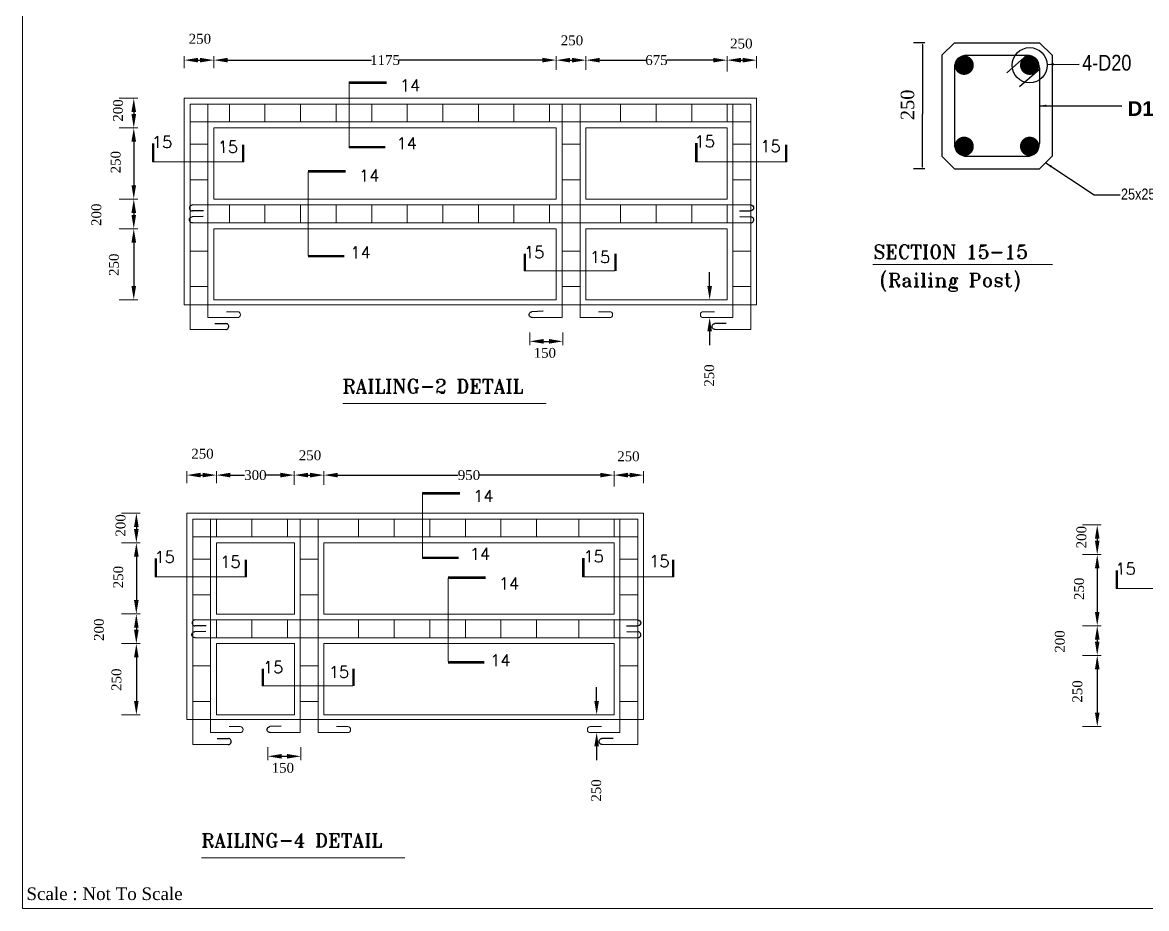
# Model space of a CAD drawing. Extents: x -298162 to 1078160, y -513173 to -216568.
# Drawn here: x 651292 to 679738, y -288827 to -266409 of the extents above; entities that cross this region are included whole.
import ezdxf

# ---------------------------------------------------------------- set-up
doc = ezdxf.new("R2010")
doc.units = 0
doc.header["$MEASUREMENT"] = 0
doc.linetypes.add('ACAD_ISO02W100', pattern=[15, 12, -3])
doc.layers.get('0').update_dxf_attribs({"linetype": 'CONTINUOUS'})
doc.layers.get('DEFPOINTS').update_dxf_attribs({"linetype": 'CONTINUOUS'})
doc.layers.add('doted', color=172, linetype='ACAD_ISO02W100', lineweight=30)
doc.layers.add('LINE', color=7, linetype='CONTINUOUS')
doc.styles.add('BIG', font='ROMANT.SHX')
doc.styles.add('RB', font='sanssb__.ttf')
doc.styles.add('ROMANS', font='romans.shx', dxfattribs={"width": 0.8, "height": 100})
doc.styles.get("Standard").update_dxf_attribs({"font": 'times.ttf', "height": 250})
doc.styles.add('sum', font='arialbd.ttf')
doc.styles.add('TNR', font='times.ttf')
doc.dimstyles.new('3', dxfattribs={"dimtxt": 225, "dimasz": 350, "dimexe": 100, "dimexo": 25, "dimgap": 9, "dimtad": 0, "dimdec": 0, "dimzin": 0, "dimdsep": 46, "dimtxsty": 'Standard', "dimcen": 0, "dimclrt": 256, "dimadec": 0, "dimazin": 0, "dimtfac": 1, "dimtdec": 0, "dimtofl": 0, "dimtmove": 2, "dimatfit": 3, "dimfxl": 1, "dimtolj": 1, "dimtzin": 0, "dimarcsym": 0})
doc.dimstyles.new('ISO-25', dxfattribs={"dimtxt": 2.5, "dimasz": 2.5, "dimexe": 1.25, "dimexo": 0.625, "dimtad": 1, "dimtxsty": 'Standard', "dimcen": 2.5, "dimadec": 0, "dimazin": 0, "dimtfac": 1, "dimtmove": 0, "dimatfit": 3, "dimfxl": 1, "dimarcsym": 0})

# ---------------------------------------------------------------- blocks, each defined once
blk = doc.blocks.new('*D279')
at = {"color": 7, "lineweight": 15}
for p, q in [((653737, -270876), (654209, -270876)), ((653737, -271626), (654209, -271626))]:
    blk.add_line(p, q, dxfattribs=at)
at = {"color": 7, "lineweight": -2}
blk.add_line((654109, -271226), (654109, -271276), dxfattribs=at)
for points in [[(654050, -271226), (654167, -271226), (654109, -270876)], [(654050, -271276), (654167, -271276), (654109, -271626)]]:
    blk.add_solid(points, dxfattribs=at)
at = {"layer": 'DEFPOINTS', "color": 0, "lineweight": -2}
for p in [(653712, -270876), (653712, -271626), (654109, -271626)]:
    blk.add_point(p, dxfattribs=at)
at = {"lineweight": 15, "insert": (653163, -271274), "char_height": 250, "attachment_point": 5, "rotation": 90}
blk.add_mtext('\\A1;200', dxfattribs=at)
blk = doc.blocks.new('ARC')
at = {"color": 6, "linetype": 'Continuous'}
blk.add_line((-46.4, 25), (0.8, 25), dxfattribs=at)
blk.add_arc((0.4, 12.5), 12.5, 268.1217, 88.1217, dxfattribs=at)
blk = doc.blocks.new('*D280')
at = {"color": 7, "lineweight": 15}
for p, q in [((653737, -271626), (654209, -271626)), ((653737, -273426), (654209, -273426))]:
    blk.add_line(p, q, dxfattribs=at)
at = {"color": 7, "lineweight": -2}
blk.add_line((654109, -271976), (654109, -273076), dxfattribs=at)
for points in [[(654050, -271976), (654167, -271976), (654109, -271626)], [(654050, -273076), (654167, -273076), (654109, -273426)]]:
    blk.add_solid(points, dxfattribs=at)
at = {"layer": 'DEFPOINTS', "color": 0, "lineweight": -2}
for p in [(653712, -271626), (653712, -273426), (654109, -273426)]:
    blk.add_point(p, dxfattribs=at)
at = {"lineweight": 15, "insert": (653607, -272539), "char_height": 250, "attachment_point": 5, "rotation": 90}
blk.add_mtext('\\A1;250', dxfattribs=at)
blk = doc.blocks.new('*D281')
at = {"color": 7, "lineweight": -2}
for p, q in [((668682, -273076), (668682, -272726)), ((668682, -274226), (668682, -274576))]:
    blk.add_line(p, q, dxfattribs=at)
at = {"color": 7, "lineweight": 15}
for p, q in [((668550, -273426), (668782, -273426)), ((668550, -273876), (668782, -273876))]:
    blk.add_line(p, q, dxfattribs=at)
at = {"color": 7, "lineweight": -2}
for points in [[(668624, -273076), (668741, -273076), (668682, -273426)], [(668624, -274226), (668741, -274226), (668682, -273876)]]:
    blk.add_solid(points, dxfattribs=at)
at = {"layer": 'DEFPOINTS', "color": 0, "lineweight": -2}
for p in [(668525, -273426), (668525, -273876), (668682, -273876)]:
    blk.add_point(p, dxfattribs=at)
at = {"lineweight": 15, "insert": (668673, -275341), "char_height": 250, "attachment_point": 5, "rotation": 90}
blk.add_mtext('\\A1;250', dxfattribs=at)
blk = doc.blocks.new('*D282')
at = {"color": 7, "lineweight": 15}
for p, q in [((664129, -274249), (664129, -274577)), ((664967, -274249), (664967, -274577))]:
    blk.add_line(p, q, dxfattribs=at)
at = {"color": 7, "lineweight": -2}
blk.add_line((664479, -274477), (664617, -274477), dxfattribs=at)
for points in [[(664479, -274418), (664479, -274535), (664129, -274477)], [(664617, -274418), (664617, -274535), (664967, -274477)]]:
    blk.add_solid(points, dxfattribs=at)
at = {"layer": 'DEFPOINTS', "color": 0, "lineweight": -2}
for p in [(664129, -274224), (664967, -274224), (664967, -274477)]:
    blk.add_point(p, dxfattribs=at)
at = {"lineweight": 15, "insert": (664511, -274770), "char_height": 250, "attachment_point": 5}
blk.add_mtext('\\A1;150', dxfattribs=at)
blk = doc.blocks.new('*D283')
at = {"color": 7, "lineweight": 15}
for p, q in [((656135, -267569), (656135, -267261)), ((664802, -267608), (664802, -267261))]:
    blk.add_line(p, q, dxfattribs=at)
at = {"color": 7, "lineweight": -2}
for p, q in [((656485, -267361), (660124, -267361)), ((664452, -267361), (660813, -267361))]:
    blk.add_line(p, q, dxfattribs=at)
for points in [[(656485, -267303), (656485, -267420), (656135, -267361)], [(664452, -267303), (664452, -267420), (664802, -267361)]]:
    blk.add_solid(points, dxfattribs=at)
at = {"layer": 'DEFPOINTS', "color": 0, "lineweight": -2}
for p in [(664802, -267361), (656135, -267594), (664802, -267633)]:
    blk.add_point(p, dxfattribs=at)
at = {"lineweight": 15, "insert": (660468, -267361), "char_height": 250, "attachment_point": 5}
blk.add_mtext('\\A1;1175', dxfattribs=at)
blk = doc.blocks.new('*D284')
at = {"color": 7, "lineweight": 15}
for p, q in [((653737, -268326), (654209, -268326)), ((653737, -269076), (654209, -269076))]:
    blk.add_line(p, q, dxfattribs=at)
at = {"color": 7, "lineweight": -2}
blk.add_line((654109, -268676), (654109, -268726), dxfattribs=at)
for points in [[(654050, -268676), (654167, -268676), (654109, -268326)], [(654050, -268726), (654167, -268726), (654109, -269076)]]:
    blk.add_solid(points, dxfattribs=at)
at = {"layer": 'DEFPOINTS', "color": 0, "lineweight": -2}
for p in [(653712, -268326), (653712, -269076), (654109, -269076)]:
    blk.add_point(p, dxfattribs=at)
at = {"lineweight": 15, "insert": (653710, -268635), "char_height": 250, "attachment_point": 5, "rotation": 90}
blk.add_mtext('\\A1;200', dxfattribs=at)
blk = doc.blocks.new('*D285')
at = {"color": 7, "lineweight": 15}
for p, q in [((653737, -269076), (654209, -269076)), ((653737, -270876), (654209, -270876))]:
    blk.add_line(p, q, dxfattribs=at)
at = {"color": 7, "lineweight": -2}
blk.add_line((654109, -269426), (654109, -270526), dxfattribs=at)
for points in [[(654050, -269426), (654167, -269426), (654109, -269076)], [(654050, -270526), (654167, -270526), (654109, -270876)]]:
    blk.add_solid(points, dxfattribs=at)
at = {"layer": 'DEFPOINTS', "color": 0, "lineweight": -2}
for p in [(653712, -269076), (653712, -270876), (654109, -270876)]:
    blk.add_point(p, dxfattribs=at)
at = {"lineweight": 15, "insert": (653651, -269943), "char_height": 250, "attachment_point": 5, "rotation": 90}
blk.add_mtext('\\A1;250', dxfattribs=at)
blk = doc.blocks.new('*D286')
at = {"color": 7, "lineweight": 15}
for p, q in [((655385, -267569), (655385, -267261)), ((656135, -267569), (656135, -267261))]:
    blk.add_line(p, q, dxfattribs=at)
at = {"color": 7, "lineweight": -2}
blk.add_line((655735, -267361), (655785, -267361), dxfattribs=at)
for points in [[(655735, -267303), (655735, -267420), (655385, -267361)], [(655785, -267303), (655785, -267420), (656135, -267361)]]:
    blk.add_solid(points, dxfattribs=at)
at = {"layer": 'DEFPOINTS', "color": 0, "lineweight": -2}
for p in [(656135, -267361), (655385, -267594), (656135, -267594)]:
    blk.add_point(p, dxfattribs=at)
at = {"lineweight": 15, "insert": (655782, -266823), "char_height": 250, "attachment_point": 5}
blk.add_mtext('\\A1;250', dxfattribs=at)
blk = doc.blocks.new('*D287')
at = {"color": 7, "lineweight": 15}
for p, q in [((669122, -267569), (669122, -267262)), ((669872, -267569), (669872, -267262))]:
    blk.add_line(p, q, dxfattribs=at)
at = {"color": 7, "lineweight": -2}
blk.add_line((669472, -267362), (669522, -267362), dxfattribs=at)
for points in [[(669472, -267304), (669472, -267421), (669122, -267362)], [(669522, -267304), (669522, -267421), (669872, -267362)]]:
    blk.add_solid(points, dxfattribs=at)
at = {"layer": 'DEFPOINTS', "color": 0, "lineweight": -2}
for p in [(669872, -267362), (669122, -267594), (669872, -267594)]:
    blk.add_point(p, dxfattribs=at)
at = {"lineweight": 15, "insert": (669485, -266944), "char_height": 250, "attachment_point": 5}
blk.add_mtext('\\A1;250', dxfattribs=at)
blk = doc.blocks.new('*D288')
at = {"color": 7, "lineweight": 15}
for p, q in [((665552, -267608), (665552, -267262)), ((669122, -267648), (669122, -267262))]:
    blk.add_line(p, q, dxfattribs=at)
at = {"color": 7, "lineweight": -2}
for p, q in [((665902, -267362), (667071, -267362)), ((668772, -267362), (667603, -267362))]:
    blk.add_line(p, q, dxfattribs=at)
for points in [[(665902, -267304), (665902, -267421), (665552, -267362)], [(668772, -267304), (668772, -267421), (669122, -267362)]]:
    blk.add_solid(points, dxfattribs=at)
at = {"layer": 'DEFPOINTS', "color": 0, "lineweight": -2}
for p in [(669122, -267362), (665552, -267633), (669122, -267673)]:
    blk.add_point(p, dxfattribs=at)
at = {"lineweight": 15, "insert": (667337, -267362), "char_height": 250, "attachment_point": 5}
blk.add_mtext('\\A1;675', dxfattribs=at)
blk = doc.blocks.new('*D289')
at = {"color": 7, "lineweight": 15}
for p, q in [((664802, -267608), (664802, -267262)), ((665552, -267608), (665552, -267262))]:
    blk.add_line(p, q, dxfattribs=at)
at = {"color": 7, "lineweight": -2}
blk.add_line((665152, -267362), (665202, -267362), dxfattribs=at)
for points in [[(665152, -267304), (665152, -267421), (664802, -267362)], [(665202, -267304), (665202, -267421), (665552, -267362)]]:
    blk.add_solid(points, dxfattribs=at)
at = {"layer": 'DEFPOINTS', "color": 0, "lineweight": -2}
for p in [(665552, -267362), (664802, -267633), (665552, -267633)]:
    blk.add_point(p, dxfattribs=at)
at = {"lineweight": 15, "insert": (665199, -266863), "char_height": 250, "attachment_point": 5}
blk.add_mtext('\\A1;250', dxfattribs=at)
blk = doc.blocks.new('*D311')
at = {"color": 7, "lineweight": 15}
for p, q in [((678119, -281673), (678591, -281673)), ((678119, -282423), (678591, -282423))]:
    blk.add_line(p, q, dxfattribs=at)
at = {"color": 7, "lineweight": -2}
blk.add_line((678491, -282023), (678491, -282073), dxfattribs=at)
for points in [[(678433, -282023), (678549, -282023), (678491, -281673)], [(678433, -282073), (678549, -282073), (678491, -282423)]]:
    blk.add_solid(points, dxfattribs=at)
at = {"layer": 'DEFPOINTS', "color": 0, "lineweight": -2}
for p in [(678094, -281673), (678094, -282423), (678491, -282423)]:
    blk.add_point(p, dxfattribs=at)
at = {"lineweight": 15, "insert": (677545, -282070), "char_height": 250, "attachment_point": 5, "rotation": 90}
blk.add_mtext('\\A1;200', dxfattribs=at)
blk = doc.blocks.new('*D312')
at = {"color": 7, "lineweight": 15}
for p, q in [((678119, -282423), (678591, -282423)), ((678119, -284223), (678591, -284223))]:
    blk.add_line(p, q, dxfattribs=at)
at = {"color": 7, "lineweight": -2}
blk.add_line((678491, -282773), (678491, -283873), dxfattribs=at)
for points in [[(678433, -282773), (678549, -282773), (678491, -282423)], [(678433, -283873), (678549, -283873), (678491, -284223)]]:
    blk.add_solid(points, dxfattribs=at)
at = {"layer": 'DEFPOINTS', "color": 0, "lineweight": -2}
for p in [(678094, -282423), (678094, -284223), (678491, -284223)]:
    blk.add_point(p, dxfattribs=at)
at = {"lineweight": 15, "insert": (677990, -283335), "char_height": 250, "attachment_point": 5, "rotation": 90}
blk.add_mtext('\\A1;250', dxfattribs=at)
blk = doc.blocks.new('*D316')
at = {"color": 7, "lineweight": 15}
for p, q in [((678119, -279123), (678591, -279123)), ((678119, -279873), (678591, -279873))]:
    blk.add_line(p, q, dxfattribs=at)
at = {"color": 7, "lineweight": -2}
blk.add_line((678491, -279473), (678491, -279523), dxfattribs=at)
for points in [[(678433, -279473), (678549, -279473), (678491, -279123)], [(678433, -279523), (678549, -279523), (678491, -279873)]]:
    blk.add_solid(points, dxfattribs=at)
at = {"layer": 'DEFPOINTS', "color": 0, "lineweight": -2}
for p in [(678094, -279123), (678094, -279873), (678491, -279873)]:
    blk.add_point(p, dxfattribs=at)
at = {"lineweight": 15, "insert": (678092, -279431), "char_height": 250, "attachment_point": 5, "rotation": 90}
blk.add_mtext('\\A1;200', dxfattribs=at)
blk = doc.blocks.new('*D317')
at = {"color": 7, "lineweight": 15}
for p, q in [((678119, -279873), (678591, -279873)), ((678119, -281673), (678591, -281673))]:
    blk.add_line(p, q, dxfattribs=at)
at = {"color": 7, "lineweight": -2}
blk.add_line((678491, -280223), (678491, -281323), dxfattribs=at)
for points in [[(678433, -280223), (678549, -280223), (678491, -279873)], [(678433, -281323), (678549, -281323), (678491, -281673)]]:
    blk.add_solid(points, dxfattribs=at)
at = {"layer": 'DEFPOINTS', "color": 0, "lineweight": -2}
for p in [(678094, -279873), (678094, -281673), (678491, -281673)]:
    blk.add_point(p, dxfattribs=at)
at = {"lineweight": 15, "insert": (678034, -280739), "char_height": 250, "attachment_point": 5, "rotation": 90}
blk.add_mtext('\\A1;250', dxfattribs=at)
blk = doc.blocks.new('*D527')
at = {"color": 7, "lineweight": 15}
for p, q in [((653802, -281375), (654274, -281375)), ((653802, -282125), (654274, -282125))]:
    blk.add_line(p, q, dxfattribs=at)
at = {"color": 7, "lineweight": -2}
blk.add_line((654174, -281725), (654174, -281775), dxfattribs=at)
for points in [[(654115, -281725), (654232, -281725), (654174, -281375)], [(654115, -281775), (654232, -281775), (654174, -282125)]]:
    blk.add_solid(points, dxfattribs=at)
at = {"layer": 'DEFPOINTS', "color": 0, "lineweight": -2}
for p in [(653777, -281375), (653777, -282125), (654174, -282125)]:
    blk.add_point(p, dxfattribs=at)
at = {"lineweight": 15, "insert": (653228, -281773), "char_height": 250, "attachment_point": 5, "rotation": 90}
blk.add_mtext('\\A1;200', dxfattribs=at)
blk = doc.blocks.new('*D528')
at = {"color": 7, "lineweight": 15}
for p, q in [((653802, -282125), (654274, -282125)), ((653802, -283925), (654274, -283925))]:
    blk.add_line(p, q, dxfattribs=at)
at = {"color": 7, "lineweight": -2}
blk.add_line((654174, -282475), (654174, -283575), dxfattribs=at)
for points in [[(654115, -282475), (654232, -282475), (654174, -282125)], [(654115, -283575), (654232, -283575), (654174, -283925)]]:
    blk.add_solid(points, dxfattribs=at)
at = {"layer": 'DEFPOINTS', "color": 0, "lineweight": -2}
for p in [(653777, -282125), (653777, -283925), (654174, -283925)]:
    blk.add_point(p, dxfattribs=at)
at = {"lineweight": 15, "insert": (653672, -283038), "char_height": 250, "attachment_point": 5, "rotation": 90}
blk.add_mtext('\\A1;250', dxfattribs=at)
blk = doc.blocks.new('*D529')
at = {"color": 7, "lineweight": -2}
for p, q in [((665822, -283575), (665822, -283225)), ((665822, -284725), (665822, -285075))]:
    blk.add_line(p, q, dxfattribs=at)
at = {"color": 7, "lineweight": 15}
for p, q in [((665690, -283925), (665922, -283925)), ((665690, -284375), (665922, -284375))]:
    blk.add_line(p, q, dxfattribs=at)
at = {"color": 7, "lineweight": -2}
for points in [[(665764, -283575), (665881, -283575), (665822, -283925)], [(665764, -284725), (665881, -284725), (665822, -284375)]]:
    blk.add_solid(points, dxfattribs=at)
at = {"layer": 'DEFPOINTS', "color": 0, "lineweight": -2}
for p in [(665665, -283925), (665665, -284375), (665822, -284375)]:
    blk.add_point(p, dxfattribs=at)
at = {"lineweight": 15, "insert": (665813, -285840), "char_height": 250, "attachment_point": 5, "rotation": 90}
blk.add_mtext('\\A1;250', dxfattribs=at)
blk = doc.blocks.new('*D530')
at = {"color": 7, "lineweight": 15}
for p, q in [((657499, -284748), (657499, -285076)), ((658337, -284748), (658337, -285076))]:
    blk.add_line(p, q, dxfattribs=at)
at = {"color": 7, "lineweight": -2}
blk.add_line((657849, -284976), (657987, -284976), dxfattribs=at)
for points in [[(657849, -284918), (657849, -285034), (657499, -284976)], [(657987, -284918), (657987, -285034), (658337, -284976)]]:
    blk.add_solid(points, dxfattribs=at)
at = {"layer": 'DEFPOINTS', "color": 0, "lineweight": -2}
for p in [(657499, -284723), (658337, -284723), (658337, -284976)]:
    blk.add_point(p, dxfattribs=at)
at = {"lineweight": 15, "insert": (657881, -285269), "char_height": 250, "attachment_point": 5}
blk.add_mtext('\\A1;150', dxfattribs=at)
blk = doc.blocks.new('*D531')
at = {"color": 7, "lineweight": 15}
for p, q in [((656200, -278043), (656200, -277761)), ((658172, -278107), (658172, -277761))]:
    blk.add_line(p, q, dxfattribs=at)
at = {"color": 7, "lineweight": -2}
for p, q in [((656550, -277861), (656914, -277861)), ((657822, -277861), (657458, -277861))]:
    blk.add_line(p, q, dxfattribs=at)
for points in [[(656550, -277802), (656550, -277919), (656200, -277861)], [(657822, -277802), (657822, -277919), (658172, -277861)]]:
    blk.add_solid(points, dxfattribs=at)
at = {"layer": 'DEFPOINTS', "color": 0, "lineweight": -2}
for p in [(658172, -277861), (656200, -278068), (658172, -278132)]:
    blk.add_point(p, dxfattribs=at)
at = {"lineweight": 15, "insert": (657186, -277861), "char_height": 250, "attachment_point": 5}
blk.add_mtext('\\A1;300', dxfattribs=at)
blk = doc.blocks.new('*D532')
at = {"color": 7, "lineweight": 15}
for p, q in [((653802, -278825), (654274, -278825)), ((653802, -279575), (654274, -279575))]:
    blk.add_line(p, q, dxfattribs=at)
at = {"color": 7, "lineweight": -2}
blk.add_line((654174, -279175), (654174, -279225), dxfattribs=at)
for points in [[(654115, -279175), (654232, -279175), (654174, -278825)], [(654115, -279225), (654232, -279225), (654174, -279575)]]:
    blk.add_solid(points, dxfattribs=at)
at = {"layer": 'DEFPOINTS', "color": 0, "lineweight": -2}
for p in [(653777, -278825), (653777, -279575), (654174, -279575)]:
    blk.add_point(p, dxfattribs=at)
at = {"lineweight": 15, "insert": (653775, -279134), "char_height": 250, "attachment_point": 5, "rotation": 90}
blk.add_mtext('\\A1;200', dxfattribs=at)
blk = doc.blocks.new('*D533')
at = {"color": 7, "lineweight": 15}
for p, q in [((653802, -279575), (654274, -279575)), ((653802, -281375), (654274, -281375))]:
    blk.add_line(p, q, dxfattribs=at)
at = {"color": 7, "lineweight": -2}
blk.add_line((654174, -279925), (654174, -281025), dxfattribs=at)
for points in [[(654115, -279925), (654232, -279925), (654174, -279575)], [(654115, -281025), (654232, -281025), (654174, -281375)]]:
    blk.add_solid(points, dxfattribs=at)
at = {"layer": 'DEFPOINTS', "color": 0, "lineweight": -2}
for p in [(653777, -279575), (653777, -281375), (654174, -281375)]:
    blk.add_point(p, dxfattribs=at)
at = {"lineweight": 15, "insert": (653717, -280442), "char_height": 250, "attachment_point": 5, "rotation": 90}
blk.add_mtext('\\A1;250', dxfattribs=at)
blk = doc.blocks.new('*D534')
at = {"color": 7, "lineweight": 15}
for p, q in [((655450, -278068), (655450, -277761)), ((656200, -278068), (656200, -277761))]:
    blk.add_line(p, q, dxfattribs=at)
at = {"color": 7, "lineweight": -2}
blk.add_line((655800, -277861), (655850, -277861), dxfattribs=at)
for points in [[(655800, -277802), (655800, -277919), (655450, -277861)], [(655850, -277802), (655850, -277919), (656200, -277861)]]:
    blk.add_solid(points, dxfattribs=at)
at = {"layer": 'DEFPOINTS', "color": 0, "lineweight": -2}
for p in [(656200, -277861), (655450, -278093), (656200, -278093)]:
    blk.add_point(p, dxfattribs=at)
at = {"lineweight": 15, "insert": (655847, -277322), "char_height": 250, "attachment_point": 5}
blk.add_mtext('\\A1;250', dxfattribs=at)
blk = doc.blocks.new('*D535')
at = {"color": 7, "lineweight": 15}
for p, q in [((666262, -278068), (666262, -277762)), ((667012, -278068), (667012, -277762))]:
    blk.add_line(p, q, dxfattribs=at)
at = {"color": 7, "lineweight": -2}
blk.add_line((666612, -277862), (666662, -277862), dxfattribs=at)
for points in [[(666612, -277803), (666612, -277920), (666262, -277862)], [(666662, -277803), (666662, -277920), (667012, -277862)]]:
    blk.add_solid(points, dxfattribs=at)
at = {"layer": 'DEFPOINTS', "color": 0, "lineweight": -2}
for p in [(667012, -277862), (666262, -278093), (667012, -278093)]:
    blk.add_point(p, dxfattribs=at)
at = {"lineweight": 15, "insert": (666626, -277387), "char_height": 250, "attachment_point": 5}
blk.add_mtext('\\A1;250', dxfattribs=at)
blk = doc.blocks.new('*D536')
at = {"color": 7, "lineweight": 15}
for p, q in [((658922, -278107), (658922, -277762)), ((666262, -278147), (666262, -277762))]:
    blk.add_line(p, q, dxfattribs=at)
at = {"color": 7, "lineweight": -2}
for p, q in [((659272, -277862), (662320, -277862)), ((665912, -277862), (662864, -277862))]:
    blk.add_line(p, q, dxfattribs=at)
for points in [[(659272, -277803), (659272, -277920), (658922, -277862)], [(665912, -277803), (665912, -277920), (666262, -277862)]]:
    blk.add_solid(points, dxfattribs=at)
at = {"layer": 'DEFPOINTS', "color": 0, "lineweight": -2}
for p in [(666262, -277862), (658922, -278132), (666262, -278172)]:
    blk.add_point(p, dxfattribs=at)
at = {"lineweight": 15, "insert": (662592, -277862), "char_height": 250, "attachment_point": 5}
blk.add_mtext('\\A1;950', dxfattribs=at)
blk = doc.blocks.new('*D537')
at = {"color": 7, "lineweight": 15}
for p, q in [((658172, -278107), (658172, -277762)), ((658922, -278107), (658922, -277762))]:
    blk.add_line(p, q, dxfattribs=at)
at = {"color": 7, "lineweight": -2}
blk.add_line((658522, -277862), (658572, -277862), dxfattribs=at)
for points in [[(658522, -277803), (658522, -277920), (658172, -277862)], [(658572, -277803), (658572, -277920), (658922, -277862)]]:
    blk.add_solid(points, dxfattribs=at)
at = {"layer": 'DEFPOINTS', "color": 0, "lineweight": -2}
for p in [(658922, -277862), (658172, -278132), (658922, -278132)]:
    blk.add_point(p, dxfattribs=at)
at = {"lineweight": 15, "insert": (658569, -277362), "char_height": 250, "attachment_point": 5}
blk.add_mtext('\\A1;250', dxfattribs=at)

msp = doc.modelspace()

# ---------------------------------------------------------------- linework, layer by layer
at = {"color": 0, "linetype": 'ByBlock', "lineweight": -2}
for p, q in [((674127.089, -266919.679), (673840.137, -266919.679)), ((674071.55, -266965.962), (674071.55, -268729.437)), ((674556.306, -267239.028), (674875.655, -266919.679)), ((674875.655, -266919.679), (677031.262, -266919.679)), ((677031.262, -266919.679), (677350.611, -267239.028)), ((674556.306, -267239.028), (674556.306, -269793.822)), ((675195.004, -267239.028), (676711.913, -267239.028)), ((676711.913, -267239.028), (676200.614, -267679.769)), ((677350.611, -267239.028), (677350.611, -269793.822)), ((674875.655, -267558.378), (674875.655, -269474.473)), ((677031.262, -267599.931), (676519.963, -268040.672)), ((677031.262, -267558.378), (677031.262, -269474.473)), ((674071.55, -270066.889), (674071.55, -268729.437)), ((674556.306, -269793.822), (674875.655, -270113.172)), ((675195.004, -269793.822), (676711.913, -269793.822)), ((677031.262, -270113.172), (677350.611, -269793.822)), ((674127.089, -270113.172), (673840.137, -270113.172)), ((674875.655, -270113.172), (677031.262, -270113.172))]:
    msp.add_line(p, q, dxfattribs=at)
at = {"color": 0, "lineweight": 15}
for p, q in [((659559.19, -269580.209), (659559.19, -267914.797)), ((659559.19, -267914.797), (660506.037, -267914.797)), ((659559.19, -267920.797), (660506.037, -267920.797)), ((659559.19, -267926.797), (660506.037, -267926.797)), ((659559.19, -267926.797), (660506.037, -267926.797)), ((659559.19, -267926.797), (660506.037, -267926.797)), ((659559.19, -267926.797), (660506.037, -267926.797)), ((659559.19, -267932.797), (660506.037, -267932.797)), ((659559.19, -267932.797), (660506.037, -267932.797)), ((659559.19, -267932.797), (660506.037, -267932.797)), ((659559.19, -267938.797), (660506.037, -267938.797)), ((659559.19, -267944.797), (660506.037, -267944.797)), ((659559.19, -267944.797), (660506.037, -267944.797)), ((659559.19, -267950.797), (660506.037, -267950.797)), ((659559.19, -267950.797), (660506.037, -267950.797)), ((659559.19, -267950.797), (660506.037, -267950.797)), ((659559.19, -267956.797), (660506.037, -267956.797)), ((655384.894, -273549.392), (655384.894, -268326.392)), ((655384.894, -268326.392), (669871.894, -268326.392)), ((655534.894, -274176.392), (655534.894, -268476.392)), ((655534.894, -268476.392), (669721.894, -268476.392)), ((655984.894, -273876.392), (655984.894, -268476.392)), ((656529.711, -268926.392), (656529.711, -268476.392)), ((657429.711, -268926.392), (657429.711, -268476.392)), ((658329.711, -268926.392), (658329.711, -268476.392)), ((659229.711, -268926.392), (659229.711, -268476.392)), ((660129.711, -268926.392), (660129.711, -268476.392)), ((661029.711, -268926.392), (661029.711, -268476.392)), ((661929.711, -268926.392), (661929.711, -268476.392)), ((662829.711, -268926.392), (662829.711, -268476.392)), ((663729.711, -268926.392), (663729.711, -268476.392)), ((664629.711, -268926.392), (664629.711, -268476.392)), ((664951.894, -273876.392), (664951.894, -268476.392)), ((665401.894, -273876.392), (665401.894, -268476.392)), ((666429.711, -268926.392), (666429.711, -268476.392)), ((667329.711, -268926.392), (667329.711, -268476.392)), ((668229.711, -268926.392), (668229.711, -268476.392)), ((669129.711, -268926.392), (669129.711, -268476.392)), ((669271.894, -273876.392), (669271.894, -268476.392)), ((669721.894, -274179.259), (669721.894, -268476.392)), ((669871.894, -273549.392), (669871.894, -268326.392)), ((655534.894, -268926.392), (669721.894, -268926.392)), ((656134.894, -269076.392), (664801.894, -269076.392)), ((656134.894, -270876.392), (656134.894, -269076.392)), ((664801.894, -270876.392), (664801.894, -269076.392)), ((665551.894, -269076.392), (669121.894, -269076.392)), ((665551.894, -270876.392), (665551.894, -269076.392)), ((669121.894, -270876.392), (669121.894, -269076.392)), ((654583.788, -269934.235), (654583.788, -269474.888)), ((654595.788, -269934.235), (654595.788, -269474.888)), ((654595.788, -269934.235), (654595.788, -269474.888)), ((654607.788, -269934.235), (654607.788, -269474.888)), ((654607.788, -269934.235), (654607.788, -269474.888)), ((654607.788, -269934.235), (654607.788, -269474.888)), ((654607.788, -269934.235), (654607.788, -269474.888)), ((654607.788, -269934.235), (654607.788, -269474.888)), ((654619.788, -269934.235), (654619.788, -269474.888)), ((655534.894, -269491.363), (655984.894, -269491.363)), ((656862.16, -269934.235), (656862.16, -269502.63)), ((656874.16, -269934.235), (656874.16, -269502.63)), ((656886.16, -269934.235), (656886.16, -269502.63)), ((656898.16, -269934.235), (656898.16, -269502.63)), ((659559.19, -269544.209), (660469.619, -269544.209)), ((659559.19, -269550.209), (660469.619, -269550.209)), ((659559.19, -269556.209), (660469.619, -269556.209)), ((659559.19, -269562.209), (660469.619, -269562.209)), ((659559.19, -269568.209), (660469.619, -269568.209)), ((659559.19, -269574.209), (660469.619, -269574.209)), ((659559.19, -269580.209), (660469.619, -269580.209)), ((664951.894, -269491.363), (665401.894, -269491.363)), ((668328.597, -269934.235), (668328.597, -269459.47)), ((668340.597, -269934.235), (668340.597, -269459.47)), ((668340.597, -269934.235), (668340.597, -269459.47)), ((668352.597, -269934.235), (668352.597, -269459.47)), ((668352.597, -269934.235), (668352.597, -269459.47)), ((668352.597, -269934.235), (668352.597, -269459.47)), ((668352.597, -269934.235), (668352.597, -269459.47)), ((668352.597, -269934.235), (668352.597, -269459.47)), ((668364.597, -269934.235), (668364.597, -269459.47)), ((669271.894, -269491.363), (669721.894, -269491.363)), ((670599.16, -269934.235), (670599.16, -269502.63)), ((670611.16, -269934.235), (670611.16, -269502.63)), ((670623.16, -269934.235), (670623.16, -269502.63)), ((670635.16, -269934.235), (670635.16, -269502.63)), ((654583.788, -269934.235), (656898.16, -269934.235)), ((668328.597, -269934.235), (670635.16, -269934.235)), ((658523.967, -270155.291), (659470.813, -270155.291)), ((658523.967, -270161.291), (659470.813, -270161.291)), ((658523.967, -270167.291), (659470.813, -270167.291)), ((658523.967, -270167.291), (659470.813, -270167.291)), ((658523.967, -270167.291), (659470.813, -270167.291)), ((658523.967, -270167.291), (659470.813, -270167.291)), ((658523.967, -270173.291), (659470.813, -270173.291)), ((658523.967, -270173.291), (659470.813, -270173.291)), ((658523.967, -270173.291), (659470.813, -270173.291)), ((658523.967, -270179.291), (659470.813, -270179.291)), ((658523.967, -270185.291), (659470.813, -270185.291)), ((658523.967, -270185.291), (659470.813, -270185.291)), ((658523.967, -272301.4), (658523.967, -270191.291)), ((658523.967, -270191.291), (659470.813, -270191.291)), ((658523.967, -270191.291), (659470.813, -270191.291)), ((658523.967, -270191.291), (659470.813, -270191.291)), ((658523.967, -270197.291), (659470.813, -270197.291)), ((655534.894, -270391.363), (655984.894, -270391.363)), ((664951.894, -270391.363), (665401.894, -270391.363)), ((669271.894, -270391.363), (669721.894, -270391.363)), ((655592.698, -271026.392), (669721.894, -271026.392)), ((655617.974, -271026.392), (669721.894, -271026.392)), ((656134.894, -270876.392), (664801.894, -270876.392)), ((656134.894, -270876.392), (662253.394, -270876.392)), ((656134.894, -270876.392), (662253.394, -270876.392)), ((656529.711, -271476.392), (656529.711, -271026.392)), ((657429.711, -271476.392), (657429.711, -271026.392)), ((658329.711, -271476.392), (658329.711, -271026.392)), ((659229.711, -271476.392), (659229.711, -271026.392)), ((660129.711, -271476.392), (660129.711, -271026.392)), ((661029.711, -271476.392), (661029.711, -271026.392)), ((661929.711, -271476.392), (661929.711, -271026.392)), ((662829.711, -271476.392), (662829.711, -271026.392)), ((663003.394, -270876.392), (664801.894, -270876.392)), ((663729.711, -271476.392), (663729.711, -271026.392)), ((664629.711, -271476.392), (664629.711, -271026.392)), ((665551.894, -270876.392), (669121.894, -270876.392)), ((665551.894, -270876.392), (669121.894, -270876.392)), ((666429.711, -271476.392), (666429.711, -271026.392)), ((667329.711, -271476.392), (667329.711, -271026.392)), ((668229.711, -271476.392), (668229.711, -271026.392)), ((669129.711, -271476.392), (669129.711, -271026.392)), ((655594.912, -271476.392), (669721.894, -271476.392)), ((655644.019, -271476.392), (669721.894, -271476.392)), ((656134.894, -271626.392), (664801.894, -271626.392)), ((656134.894, -273426.392), (656134.894, -271626.392)), ((664801.894, -273426.392), (664801.894, -271626.392)), ((665551.894, -271626.392), (669121.894, -271626.392)), ((665551.894, -273426.392), (665551.894, -271626.392)), ((669121.894, -273426.392), (669121.894, -271626.392)), ((655534.894, -272191.363), (655984.894, -272191.363)), ((664951.894, -272191.363), (665401.894, -272191.363)), ((669271.894, -272191.363), (669721.894, -272191.363)), ((658523.967, -272301.4), (659434.396, -272301.4)), ((658523.967, -272307.4), (659434.396, -272307.4)), ((658523.967, -272313.4), (659434.396, -272313.4)), ((658523.967, -272319.4), (659434.396, -272319.4)), ((658523.967, -272325.4), (659434.396, -272325.4)), ((658523.967, -272331.4), (659434.396, -272331.4)), ((658523.967, -272337.4), (659434.396, -272337.4)), ((663988.788, -272694.89), (663988.788, -272263.285)), ((664000.788, -272694.89), (664000.788, -272263.285)), ((664012.788, -272694.89), (664012.788, -272263.285)), ((664024.788, -272694.89), (664024.788, -272263.285)), ((664024.788, -272694.89), (664024.788, -272263.285)), ((666279.16, -272694.89), (666279.16, -272263.285)), ((666291.16, -272694.89), (666291.16, -272263.285)), ((666303.16, -272694.89), (666303.16, -272263.285)), ((666315.16, -272694.89), (666315.16, -272263.285)), ((663988.788, -272694.89), (666279.16, -272694.89)), ((655534.894, -273091.363), (655984.894, -273091.363)), ((664951.894, -273091.363), (665401.894, -273091.363)), ((669271.894, -273091.363), (669721.894, -273091.363)), ((655384.894, -273549.392), (669871.894, -273549.392)), ((656134.894, -273426.392), (664801.894, -273426.392)), ((665551.894, -273426.392), (669121.894, -273426.392)), ((655984.894, -273876.392), (656734.894, -273876.392)), ((656453.736, -273726.392), (656734.894, -273726.392)), ((664193.673, -273876.392), (664951.894, -273876.392)), ((665401.894, -273876.392), (666151.894, -273876.392)), ((665870.736, -273726.392), (666151.894, -273726.392)), ((668803.051, -273726.392), (668521.894, -273726.392)), ((669271.894, -273876.392), (668521.894, -273876.392)), ((655538.175, -274179.259), (656438.175, -274179.259)), ((669721.894, -274179.259), (668818.613, -274179.259)), ((661413.555, -279969.341), (661413.555, -278303.929)), ((661413.555, -278303.929), (662360.402, -278303.929)), ((661413.555, -278309.929), (662360.402, -278309.929)), ((661413.555, -278315.929), (662360.402, -278315.929)), ((661413.555, -278315.929), (662360.402, -278315.929)), ((661413.555, -278315.929), (662360.402, -278315.929)), ((661413.555, -278315.929), (662360.402, -278315.929)), ((661413.555, -278321.929), (662360.402, -278321.929)), ((661413.555, -278321.929), (662360.402, -278321.929)), ((661413.555, -278321.929), (662360.402, -278321.929)), ((661413.555, -278327.929), (662360.402, -278327.929)), ((661413.555, -278333.929), (662360.402, -278333.929)), ((661413.555, -278333.929), (662360.402, -278333.929)), ((661413.555, -278339.929), (662360.402, -278339.929)), ((661413.555, -278339.929), (662360.402, -278339.929)), ((661413.555, -278339.929), (662360.402, -278339.929)), ((661413.555, -278345.929), (662360.402, -278345.929)), ((655449.988, -284048.495), (655449.988, -278825.495)), ((655449.988, -278825.495), (656199.988, -278825.495)), ((655599.988, -284675.495), (655599.988, -278975.495)), ((655599.988, -278975.495), (656199.988, -278975.495)), ((656049.988, -284375.495), (656049.988, -278975.495)), ((656199.988, -278825.495), (667012.041, -278825.495)), ((656199.988, -278975.495), (666862.041, -278975.495)), ((656199.988, -279425.495), (656199.988, -278975.495)), ((657099.988, -279425.495), (657099.988, -278975.495)), ((657999.988, -279425.495), (657999.988, -278975.495)), ((658322.17, -284375.495), (658322.17, -278975.495)), ((658772.17, -284375.495), (658772.17, -278975.495)), ((659799.988, -279425.495), (659799.988, -278975.495)), ((660699.988, -279425.495), (660699.988, -278975.495)), ((661599.988, -279425.495), (661599.988, -278975.495)), ((662499.988, -279425.495), (662499.988, -278975.495)), ((663399.988, -279425.495), (663399.988, -278975.495)), ((664299.988, -279425.495), (664299.988, -278975.495)), ((665369.858, -279425.495), (665369.858, -278975.495)), ((666269.858, -279425.495), (666269.858, -278975.495)), ((666412.041, -284375.495), (666412.041, -278975.495)), ((666862.041, -284678.363), (666862.041, -278975.495)), ((667012.041, -284048.495), (667012.041, -278825.495)), ((655599.988, -279425.495), (656199.988, -279425.495)), ((656199.988, -279425.495), (666862.041, -279425.495)), ((656199.988, -279575.495), (658172.17, -279575.495)), ((656199.988, -281375.495), (656199.988, -279575.495)), ((658172.17, -281375.495), (658172.17, -279575.495)), ((658922.17, -279575.495), (666262.041, -279575.495)), ((658922.17, -281375.495), (658922.17, -279575.495)), ((666262.041, -281375.495), (666262.041, -279575.495)), ((654648.882, -280433.338), (654648.882, -279973.992)), ((654660.882, -280433.338), (654660.882, -279973.992)), ((654660.882, -280433.338), (654660.882, -279973.992)), ((654672.882, -280433.338), (654672.882, -279973.992)), ((654672.882, -280433.338), (654672.882, -279973.992)), ((654672.882, -280433.338), (654672.882, -279973.992)), ((654672.882, -280433.338), (654672.882, -279973.992)), ((654672.882, -280433.338), (654672.882, -279973.992)), ((654684.882, -280433.338), (654684.882, -279973.992)), ((655599.988, -279990.467), (656049.988, -279990.467)), ((656927.254, -280433.338), (656927.254, -280001.734)), ((656939.254, -280433.338), (656939.254, -280001.734)), ((656951.254, -280433.338), (656951.254, -280001.734)), ((656963.254, -280433.338), (656963.254, -280001.734)), ((658322.17, -279990.467), (658772.17, -279990.467)), ((661413.555, -279933.341), (662323.985, -279933.341)), ((661413.555, -279939.341), (662323.985, -279939.341)), ((661413.555, -279945.341), (662323.985, -279945.341)), ((661413.555, -279951.341), (662323.985, -279951.341)), ((661413.555, -279957.341), (662323.985, -279957.341)), ((661413.555, -279963.341), (662323.985, -279963.341)), ((661413.555, -279969.341), (662323.985, -279969.341)), ((665468.745, -280433.338), (665468.745, -279958.574)), ((665480.745, -280433.338), (665480.745, -279958.574)), ((665480.745, -280433.338), (665480.745, -279958.574)), ((665492.745, -280433.338), (665492.745, -279958.574)), ((665492.745, -280433.338), (665492.745, -279958.574)), ((665492.745, -280433.338), (665492.745, -279958.574)), ((665492.745, -280433.338), (665492.745, -279958.574)), ((665492.745, -280433.338), (665492.745, -279958.574)), ((665504.745, -280433.338), (665504.745, -279958.574)), ((666412.041, -279990.467), (666862.041, -279990.467)), ((667739.308, -280433.338), (667739.308, -280001.734)), ((667751.308, -280433.338), (667751.308, -280001.734)), ((667763.308, -280433.338), (667763.308, -280001.734)), ((667775.308, -280433.338), (667775.308, -280001.734)), ((654648.882, -280433.338), (656963.254, -280433.338)), ((662062.859, -280434.44), (663009.706, -280434.44)), ((662062.859, -280440.44), (663009.706, -280440.44)), ((662062.859, -280446.44), (663009.706, -280446.44)), ((662062.859, -280446.44), (663009.706, -280446.44)), ((662062.859, -280446.44), (663009.706, -280446.44)), ((662062.859, -280446.44), (663009.706, -280446.44)), ((662062.859, -280452.44), (663009.706, -280452.44)), ((662062.859, -280452.44), (663009.706, -280452.44)), ((662062.859, -280452.44), (663009.706, -280452.44)), ((662062.859, -280458.44), (663009.706, -280458.44)), ((662062.859, -280464.44), (663009.706, -280464.44)), ((662062.859, -280464.44), (663009.706, -280464.44)), ((662062.859, -282580.55), (662062.859, -280470.44)), ((662062.859, -280470.44), (663009.706, -280470.44)), ((662062.859, -280470.44), (663009.706, -280470.44)), ((662062.859, -280470.44), (663009.706, -280470.44)), ((662062.859, -280476.44), (663009.706, -280476.44)), ((665468.745, -280433.338), (667775.308, -280433.338)), ((678966.25, -280730.349), (678966.25, -280271.003)), ((678978.25, -280730.349), (678978.25, -280271.003)), ((678978.25, -280730.349), (678978.25, -280271.003)), ((678990.25, -280730.349), (678990.25, -280271.003)), ((678990.25, -280730.349), (678990.25, -280271.003)), ((678990.25, -280730.349), (678990.25, -280271.003)), ((678990.25, -280730.349), (678990.25, -280271.003)), ((678990.25, -280730.349), (678990.25, -280271.003)), ((679002.25, -280730.349), (679002.25, -280271.003)), ((678966.25, -280730.349), (681280.622, -280730.349)), ((655599.988, -280890.467), (656049.988, -280890.467)), ((658322.17, -280890.467), (658772.17, -280890.467)), ((666412.041, -280890.467), (666862.041, -280890.467)), ((655657.792, -281525.495), (656199.988, -281525.495)), ((655683.068, -281525.495), (656199.988, -281525.495)), ((656199.988, -281375.495), (658172.17, -281375.495)), ((656199.988, -281525.495), (666862.041, -281525.495)), ((656199.988, -281525.495), (666862.041, -281525.495)), ((656199.988, -281975.495), (656199.988, -281525.495)), ((656373.67, -281375.495), (658172.17, -281375.495)), ((657099.988, -281975.495), (657099.988, -281525.495)), ((657999.988, -281975.495), (657999.988, -281525.495)), ((658922.17, -281375.495), (666262.041, -281375.495)), ((658922.17, -281375.495), (666262.041, -281375.495)), ((659799.988, -281975.495), (659799.988, -281525.495)), ((660699.988, -281975.495), (660699.988, -281525.495)), ((661599.988, -281975.495), (661599.988, -281525.495)), ((662499.988, -281975.495), (662499.988, -281525.495)), ((663399.988, -281975.495), (663399.988, -281525.495)), ((664299.988, -281975.495), (664299.988, -281525.495)), ((665369.858, -281975.495), (665369.858, -281525.495)), ((666269.858, -281975.495), (666269.858, -281525.495)), ((655660.006, -281975.495), (656199.988, -281975.495)), ((655709.113, -281975.495), (656199.988, -281975.495)), ((656199.988, -281975.495), (666862.041, -281975.495)), ((656199.988, -281975.495), (666862.041, -281975.495)), ((656199.988, -282125.495), (658172.17, -282125.495)), ((656199.988, -283925.495), (656199.988, -282125.495)), ((658172.17, -283925.495), (658172.17, -282125.495)), ((658922.17, -282125.495), (666262.041, -282125.495)), ((658922.17, -283925.495), (658922.17, -282125.495)), ((666262.041, -283925.495), (666262.041, -282125.495)), ((655599.988, -282690.467), (656049.988, -282690.467)), ((658322.17, -282690.467), (658772.17, -282690.467)), ((662062.859, -282580.55), (662973.288, -282580.55)), ((662062.859, -282586.55), (662973.288, -282586.55)), ((662062.859, -282592.55), (662973.288, -282592.55)), ((662062.859, -282598.55), (662973.288, -282598.55)), ((662062.859, -282604.55), (662973.288, -282604.55)), ((662062.859, -282610.55), (662973.288, -282610.55)), ((662062.859, -282616.55), (662973.288, -282616.55)), ((666412.041, -282690.467), (666862.041, -282690.467)), ((657359.065, -283193.993), (657359.065, -282762.389)), ((657371.065, -283193.993), (657371.065, -282762.389)), ((657383.065, -283193.993), (657383.065, -282762.389)), ((657395.065, -283193.993), (657395.065, -282762.389)), ((657395.065, -283193.993), (657395.065, -282762.389)), ((659649.437, -283193.993), (659649.437, -282762.389)), ((659661.437, -283193.993), (659661.437, -282762.389)), ((659673.437, -283193.993), (659673.437, -282762.389)), ((659685.437, -283193.993), (659685.437, -282762.389)), ((657359.065, -283193.993), (659649.437, -283193.993)), ((655599.988, -283590.467), (656049.988, -283590.467)), ((658322.17, -283590.467), (658772.17, -283590.467)), ((666412.041, -283590.467), (666862.041, -283590.467)), ((655449.988, -284048.495), (656199.988, -284048.495)), ((656199.988, -283925.495), (658172.17, -283925.495)), ((656199.988, -284048.495), (667012.041, -284048.495)), ((658922.17, -283925.495), (666262.041, -283925.495)), ((656049.988, -284375.495), (656799.988, -284375.495)), ((656518.83, -284225.495), (656799.988, -284225.495)), ((657563.95, -284375.495), (658322.17, -284375.495)), ((658772.17, -284375.495), (659522.17, -284375.495)), ((659241.013, -284225.495), (659522.17, -284225.495)), ((665943.199, -284225.495), (665662.041, -284225.495)), ((666412.041, -284375.495), (665662.041, -284375.495)), ((655603.269, -284678.363), (656503.269, -284678.363)), ((666862.041, -284678.363), (665958.76, -284678.363))]:
    msp.add_line(p, q, dxfattribs=at)
msp.add_lwpolyline([(651292.312, -288827.221), (711671.661, -288827.221), (711671.661, -246130.395), (651292.312, -246130.395)], close=True, dxfattribs=at)
at = {"color": 0, "linetype": 'ByBlock', "lineweight": -2, "const_width": 245.26}
for points in [[(675000.153, -267489.407, 1), (675245.413, -267489.407, 1)], [(676658.693, -267489.407, 1), (676903.954, -267489.407, 1)], [(675000.153, -269543.444, -1), (675245.413, -269543.444, -1)], [(676658.693, -269543.444, -1), (676903.954, -269543.444, -1)]]:
    msp.add_lwpolyline(points, format="xyb", close=True, dxfattribs=at)
at = {"color": 0, "lineweight": 15}
for points in [[(672814.554, -272535.7), (677355.336, -272535.7)], [(659395.829, -276051.114), (664543.286, -276051.114)], [(655821.274, -287541.636), (660968.731, -287541.636)]]:
    msp.add_lwpolyline(points, dxfattribs=at)
at = {"color": 0, "linetype": 'ByBlock', "lineweight": -2}
for centre, start, end in [((675195.004, -267558.378), 90, 180), ((676711.913, -267558.378), 0, 90), ((675195.004, -269474.473), 180, 270), ((676711.913, -269474.473), 270, 0)]:
    msp.add_arc(centre, 319.349, start, end, dxfattribs=at)
at = {"color": 0, "lineweight": 15}
for centre, start, end in [((656734.304, -273801.392), 269.5493671, 89.5493612), ((666151.304, -273801.392), 269.5493671, 89.5493612), ((668522.483, -273801.392), 90.4506388, 270.4506329), ((656799.398, -284300.495), 269.5493671, 89.5493612), ((659521.581, -284300.495), 269.5493671, 89.5493612), ((665662.631, -284300.495), 90.4506388, 270.4506329)]:
    msp.add_arc(centre, 75.002, start, end, dxfattribs=at)
at = {"color": 0, "linetype": 'ByBlock', "lineweight": -2}
for points in [[(674063.836, -266965.962), (674079.264, -266965.962), (674071.55, -266919.679)], [(674063.836, -270066.889), (674079.264, -270066.889), (674071.55, -270113.172)]]:
    msp.add_solid(points, dxfattribs=at)
at = {"layer": 'LINE', "color": 0, "linetype": 'ByBlock', "lineweight": -2}
msp.add_circle((676781.323, -267489.407), 444.211, dxfattribs=at)

# ---------------------------------------------------------------- block references
at = {"color": 0, "lineweight": 15, "yscale": 6, "zscale": 6}
for p, xscale, rotation in [((655595.623, -271026.392), 5.999999999955786, 180.4703295503914), ((669718.968, -271026.392), -5.999999999955786, 179.5296704496086), ((655594.912, -271476.392), -5.999999999959075, 2.121700001970375), ((669719.679, -271476.392), 5.999999999959075, 357.8782999980296), ((664193.673, -273876.392), -5.999999999959075, 2.121700001970375), ((655660.717, -281525.495), 5.999999999955786, 180.4703295503914), ((666862.041, -281525.495), -5.999999999955786, 179.5296704496086), ((655660.006, -281975.495), -5.999999999959075, 2.121700001970375), ((666862.752, -281975.495), 5.999999999959075, 357.8782999980296), ((657563.95, -284375.495), -5.999999999959075, 2.121700001970375)]:
    msp.add_blockref('ARC', p, dxfattribs=dict(at, xscale=xscale, rotation=rotation))
for p, xscale in [((656434.894, -274176.392), 6), ((668821.894, -274176.392), -6), ((656499.988, -284675.495), 6), ((665962.041, -284675.495), -6)]:
    msp.add_blockref('ARC', p, dxfattribs=dict(at, xscale=xscale))

# ---------------------------------------------------------------- texts
at = {"color": 0, "lineweight": 15, "style": 'ROMANS'}
for s, p in [('14', (660844.824, -268151.894)), ('15', (654569.394, -269584.874)), ('14', (660760.112, -269618.484)), ('15', (668302.203, -269569.456)), ('15', (656233.885, -269706.468)), ('15', (669966.694, -269691.049)), ('14', (659809.601, -270434.389)), ('14', (659590.276, -272377.925)), ('15', (663986.394, -272373.27)), ('15', (665650.885, -272494.864)), ('14', (662699.189, -278541.026)), ('15', (654634.488, -280083.977)), ('15', (656298.979, -280205.571)), ('14', (662614.478, -280007.616)), ('15', (665490.351, -280068.559)), ('15', (667154.842, -280190.153)), ('15', (678951.856, -280380.988)), ('14', (663348.493, -280755.538)), ('14', (663129.169, -282699.074)), ('15', (657380.671, -282872.374)), ('15', (659045.162, -282993.968))]:
    msp.add_text(s, height=300, rotation=0.3470492, dxfattribs=at).set_placement(p)
at = {"color": 0, "linetype": 'ByBlock', "lineweight": -2, "ltscale": 0.5, "style": 'TNR'}
msp.add_text('250', height=341.2611, rotation=90, dxfattribs=at).set_placement((673858.636, -268879.85))
at = {"color": 0, "lineweight": 15, "style": 'BIG'}
for s, p in [('SECTION 15-15', (672825.617, -272388.504)), ('(Railing Post)', (672984.069, -273100.789)), ('RAILING-2 DETAIL  ', (659389.7, -275786.286)), ('RAILING-4 DETAIL  ', (655815.145, -287276.809))]:
    msp.add_text(s, height=350, dxfattribs=at).set_placement(p)
at = {"color": 0, "linetype": 'ByBlock', "lineweight": -2, "ltscale": 2, "attachment_point": 1, "style": 'sum'}
for s, insert, char_height, width in [('{\\fArial Narrow|b0|i0|c0|p34;4-D20}', (678110.751, -267227.765), 399.18656, 7246.56673), ('\\pt3623;{\\fArial Narrow|b0|i0|c0|p34;25x25 CHAMFER}', (679092.53, -270611.695), 279.43059, 5072.59671)]:
    msp.add_mtext(s, dxfattribs=dict(at, insert=insert, char_height=char_height, width=width))
at = {"color": 0, "lineweight": 15, "insert": (653369.506, -288619.371), "char_height": 318.39994, "width": 23569.93777, "attachment_point": 8}
msp.add_mtext('{\\fTimes New Roman|b0|i0|c0|p18;Scale : Not To Scale}', dxfattribs=at)
at = {"layer": 'LINE', "color": 0, "linetype": 'ByBlock', "lineweight": -2, "style": 'RB'}
msp.add_text('D12@175 C/C', height=371.25, dxfattribs=at).set_placement((679258.492, -268772.177))

# ---------------------------------------------------------------- dimensions: what is measured, and where the dimension line sits
at = {"color": 0, "lineweight": 15}
for base, p1, p2, text, picture, middle in [((656134.894, -267361.4), (655384.894, -267593.57), (656134.894, -267593.57), '250', '*D286', (655782.033, -266822.958)), ((665551.894, -267362.472), (664801.894, -267633.226), (665551.894, -267633.226), '250', '*D289', (665199.033, -266862.613)), ((669871.894, -267362.472), (669121.894, -267593.57), (669871.894, -267593.57), '250', '*D287', (669485.381, -266944.307)), ((664967.018, -274476.801), (664128.706, -274223.769), (664967.018, -274223.769), '150', '*D282', (664510.903, -274770.104)), ((656199.988, -277860.504), (655449.988, -278092.673), (656199.988, -278092.673), '250', '*D534', (655847.127, -277322.061)), ((658922.17, -277861.575), (658172.17, -278132.329), (658922.17, -278132.329), '250', '*D537', (658569.31, -277361.717)), ((667012.041, -277861.575), (666262.041, -278092.673), (667012.041, -278092.673), '250', '*D535', (666625.529, -277387.348)), ((658337.295, -284975.905), (657498.983, -284722.872), (658337.295, -284722.872), '150', '*D530', (657881.179, -285269.207))]:
    dim = msp.add_linear_dim(base=base, p1=p1, p2=p2, text=text, dimstyle='3', override={"dimclrd": 7, "dimclre": 7, "dimlwe": 15}, dxfattribs=at)
    dim.commit()
    dim.dimension.update_dxf_attribs({"geometry": picture, "text_midpoint": middle, "dimtype": 160})
for base, p1, p2, text, picture, middle in [((664801.894, -267361.4), (656134.894, -267593.57), (664801.894, -267633.226), '1175', '*D283', (660468.394, -267361.4)), ((669121.894, -267362.472), (665551.894, -267633.226), (669121.894, -267672.881), '675', '*D288', (667336.894, -267362.472)), ((658172.17, -277860.504), (656199.988, -278067.673), (658172.17, -278132.329), '300', '*D531', (657186.079, -277860.504)), ((666262.041, -277861.575), (658922.17, -278132.329), (666262.041, -278171.985), '950', '*D536', (662592.106, -277861.575))]:
    dim = msp.add_linear_dim(base=base, p1=p1, p2=p2, text=text, dimstyle='3', override={"dimclrd": 7, "dimclre": 7, "dimlwe": 15}, dxfattribs=at)
    dim.commit()
    dim.dimension.update_dxf_attribs({"geometry": picture, "text_midpoint": middle})
for base, p1, p2, text, picture, middle in [((654108.655, -269076.392), (653711.815, -268326.392), (653711.815, -269076.392), '200', '*D284', (653709.845, -268634.811)), ((654108.655, -270876.392), (653711.815, -269076.392), (653711.815, -270876.392), '250', '*D285', (653651.456, -269942.652)), ((654108.655, -271626.392), (653711.815, -270876.392), (653711.815, -271626.392), '200', '*D279', (653163.037, -271274.031)), ((654108.655, -273426.392), (653711.815, -271626.392), (653711.815, -273426.392), '250', '*D280', (653607.055, -272538.84)), ((668682.187, -273876.392), (668524.687, -273426.392), (668524.687, -273876.392), '250', '*D281', (668673.187, -275340.801)), ((654173.749, -279575.495), (653776.909, -278825.495), (653776.909, -279575.495), '200', '*D532', (653774.939, -279133.914)), ((678491.117, -279872.506), (678094.277, -279122.506), (678094.277, -279872.506), '200', '*D316', (678092.306, -279430.925)), ((654173.749, -281375.495), (653776.909, -279575.495), (653776.909, -281375.495), '250', '*D533', (653716.55, -280441.756)), ((678491.117, -281672.506), (678094.277, -279872.506), (678094.277, -281672.506), '250', '*D317', (678033.918, -280738.767)), ((654173.749, -282125.495), (653776.909, -281375.495), (653776.909, -282125.495), '200', '*D527', (653228.131, -281773.134)), ((678491.117, -282422.506), (678094.277, -281672.506), (678094.277, -282422.506), '200', '*D311', (677545.499, -282070.145)), ((654173.749, -283925.495), (653776.909, -282125.495), (653776.909, -283925.495), '250', '*D528', (653672.149, -283037.943)), ((678491.117, -284222.506), (678094.277, -282422.506), (678094.277, -284222.506), '250', '*D312', (677989.516, -283334.954)), ((665822.335, -284375.495), (665664.835, -283925.495), (665664.835, -284375.495), '250', '*D529', (665813.335, -285839.905))]:
    dim = msp.add_linear_dim(base=base, p1=p1, p2=p2, angle=90, text=text, dimstyle='3', override={"dimclrd": 7, "dimclre": 7, "dimlwe": 15}, dxfattribs=at)
    dim.commit()
    dim.dimension.update_dxf_attribs({"geometry": picture, "text_midpoint": middle, "dimtype": 160})

# ---------------------------------------------------------------- leaders
at = {"layer": 'doted', "color": 0, "linetype": 'ByBlock', "lineweight": 13}
for points in [[(677226.621, -267470.402), (678034.129, -267465.248)], [(677031.262, -268516.425), (679110.369, -268516.425)], [(677186.893, -269960.207), (678411.752, -270769.663), (679070.736, -270769.616)]]:
    msp.add_leader(points, dimstyle='ISO-25', override={"dimtxt": 171, "dimasz": 171, "dimgap": 10, "dimtad": 0, "dimclrd": 7, "dimclre": 7, "dimclrt": 7, "dimlwe": 65535}, dxfattribs=at)

doc.saveas('drawing.dxf')
